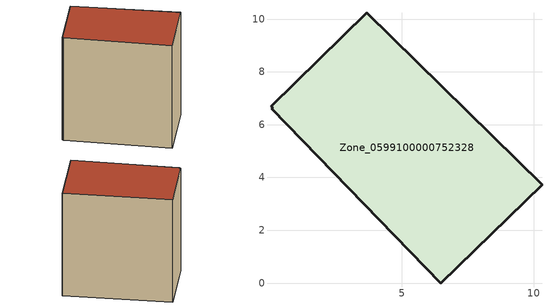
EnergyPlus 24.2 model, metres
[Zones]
Zone_0599100000752328
 floor ground (C_G): 6.48,0 0.07,6.6 0.11,6.64 0.04,6.71 3.67,10.23 10.31,3.72 z0.9
 wall outside (C_F): 6.48,0 10.31,3.72 3.67,10.23 0.04,6.71 0.11,6.64 0.07,6.6 6.48,0 z0.9:10.99
 roof outside (C_R): 0.07,6.6 6.48,0 10.31,3.72 3.67,10.23 0.04,6.71 0.11,6.64 z10.99
[BUILDING]
Pand.0599100000752328: North Axis=0; Terrain=City; Loads Convergence Tolerance Value=0.04; Temperature Convergence Tolerance Value=0.4; Solar Distribution=FullExterior; Maximum Number of Warmup Days=25; Minimum Number of Warmup Days=1
[Site:Location]
Rotterdam.The.Hague.AP_ZH_NLD Design_Conditions: Latitude=51.96; Longitude=4.45; Time Zone=1; Elevation=-4.5
[SITE:GROUNDTEMPERATURE:BUILDINGSURFACE]
18, 18, 18, 18, 18, 18, 18, 18, 18, 18, 18, 18
[MATERIAL] Thermal Absorptance=0.9; Solar Absorptance=0.7; Visible Absorptance=0.7
Name | Roughness | Thickness | Conductivity | Density | Specific Heat
G.TI.2006-2014 | MediumSmooth | 0.15 | 0.06 | 540 | 1210
F.TI.2006-2014 | Rough | 0.3 | 0.12 | 1920 | 840
R.TI.2006-2014 | MediumRough | 0.2 | 0.08 | 1500 | 1000
[CONSTRUCTION]
C_G: G.TI.2006-2014
C_F: F.TI.2006-2014
C_R: R.TI.2006-2014
[ZONE]
Zone_0599100000752328: Type=1; Multiplier=1; Ceiling Height=Autocalculate; Volume=Autocalculate; Floor Area=autocalculate; Part of Total Floor Area=Yes
[ZONEINFILTRATION:DESIGNFLOWRATE]
Infil_Zone_0599100000752328: Zone or ZoneList or Space or SpaceList=Zone_0599100000752328; Schedule=AlwaysOn; Design Flow Rate Calculation Method=Flow/Area; Flow Rate per Floor Area=0.0015; Constant Term Coefficient=1; Temperature Term Coefficient=0; Velocity Term Coefficient=0; Velocity Squared Term Coefficient=0
[HVACTEMPLATE:ZONE:IDEALLOADSAIRSYSTEM]
Zone_0599100000752328: Maximum Heating Supply Air Temperature=50; Minimum Cooling Supply Air Temperature=13; Maximum Heating Supply Air Humidity Ratio=0.0156; Minimum Cooling Supply Air Humidity Ratio=0.0077; Heating Limit=NoLimit; Cooling Limit=NoLimit; Dehumidification Control Type=ConstantSensibleHeatRatio; Cooling Sensible Heat Ratio=0.7; Dehumidification Setpoint=60; Humidification Control Type=None; Humidification Setpoint=30; Outdoor Air Method=None; Outdoor Air Flow Rate per Person=0.00944; Outdoor Air Flow Rate per Zone Floor Area=0; Outdoor Air Flow Rate per Zone=0; Demand Controlled Ventilation Type=None; Outdoor Air Economizer Type=NoEconomizer; Heat Recovery Type=None; Sensible Heat Recovery Effectiveness=0.7; Latent Heat Recovery Effectiveness=0.65
[ZONECONTROL:THERMOSTAT]
ThermostatControl_Zone_0599100000752328: Zone or ZoneList=Zone_0599100000752328; Control Type Schedule=DualSetpointControlType; Control 1=Thermostat_Zone_0599100000752328; Temperature Difference Between Cutout And Setpoint=0
[THERMOSTATSETPOINT:DUALSETPOINT]
Thermostat_Zone_0599100000752328: Heating Setpoint Temperature Schedule=HeatingSetpoint_Zone_0599100000752328; Cooling Setpoint Temperature Schedule=CoolingSetpoint_Zone_0599100000752328
[SCHEDULE:COMPACT]
HeatingSetpoint_Zone_0599100000752328: Through: 12/31, For: AllDays, Until: 24:00, 21
CoolingSetpoint_Zone_0599100000752328: Through: 12/31, For: AllDays, Until: 24:00, 24
DualSetpointControlType: Through: 12/31, For: AllDays, Until: 24:00, 4
AlwaysOn: Through: 12/31, For: AllDays, Until: 24:00, 1
